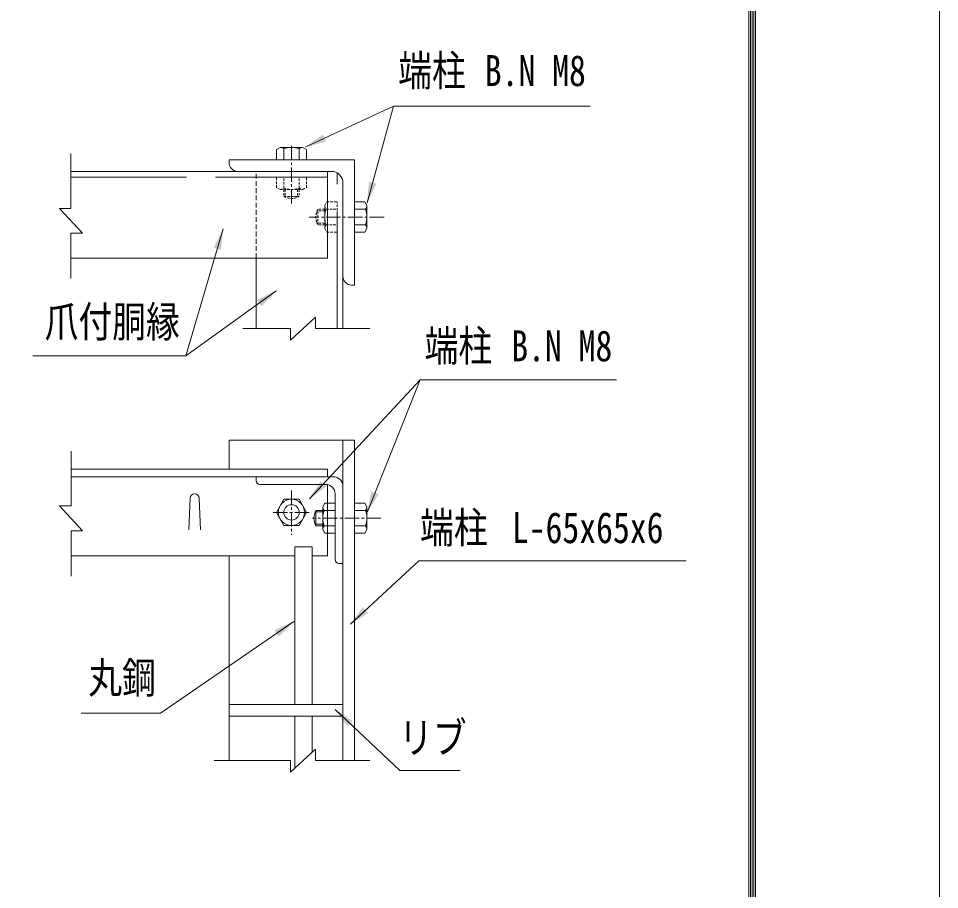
# Model space of a CAD drawing. Units: millimetres, scale not verified. Extents: x -4455 to 4455, y -3150 to 3150.
# Drawn here: x 3022 to 4455, y -1039 to 317 of the extents above; entities that cross this region are included whole.
import ezdxf
from ezdxf.enums import TextEntityAlignment as Align

# ---------------------------------------------------------------- set-up
doc = ezdxf.new("R2010")
doc.units = ezdxf.units.MM
doc.header["$LTSCALE"] = 30
for name, pattern in [('DASHED', [7.5, 6, -1.5]), ('USER2', [1.125, 0.75, -0.125, 0.125, -0.125]), ('USER3', [0.1875, 0.125, -0.0625]), ('USER5', [0.375, 0.25, -0.125])]:
    doc.linetypes.add(name, pattern=pattern)
for name, color, linetype, lineweight in [('0-0_D-STR-TXT', 3, 'Continuous', 13), ('0-1_D-STR2', 2, 'Continuous', 13), ('0-2_D-STR-DIM', 4, 'Continuous', 13), ('0-3_D-BMK', 2, 'USER2', 13), ('0-4_D-STR1', 1, 'Continuous', 18), ('0-5_D-STR3', 3, 'Continuous', 13), ('0-B_7詳細', 3, 'Continuous', 18), ('0-C_5寸法', 3, 'Continuous', 18), ('1-0_D-TTL', 7, 'Continuous', 9)]:
    doc.layers.add(name, color=color, linetype=linetype, lineweight=lineweight)
doc.styles.add('ＭＳ ゴシック', font='')
doc.styles.get('ＭＳ ゴシック').set_extended_font_data('MS Gothic')

msp = doc.modelspace()

# ---------------------------------------------------------------- linework, layer by layer
at = {"layer": '0-0_D-STR-TXT'}
for p, q in [((3282.25, -208.51), (3422.53, -107.43)), ((3646.56, -245.7), (3564.51, -451.34))]:
    msp.add_line(p, q, dxfattribs=at)
for points in [[(3911.21, 180.27), (3605.41, 180.27), (3468.54, 116.9)], [(3044.25, -208.51), (3282.25, -208.51), (3339.98, -10.93)], [(3952.37, -245.7), (3646.56, -245.7), (3474.35, -431.04)], [(4060.61, -527.65), (3644.78, -527.65), (3538.08, -625.88)], [(3708.92, -853.96), (3615, -853.96), (3514.39, -759.02)]]:
    msp.add_lwpolyline(points, dxfattribs=at)
at = {"layer": '0-0_D-STR-TXT', "color": 7, "lineweight": 9}
msp.add_lwpolyline([(3119.36, -764.38), (3242.62, -764.38), (3449.87, -622.05)], dxfattribs=at)
at = {"layer": '0-0_D-STR-TXT'}
for points in [[(3466.45, 115.93), (3495.24, 135.86), (3500.28, 124.99)], [(3340.62, -8.72), (3336.7, -43.52), (3325.2, -40.16)], [(3424.4, -106.09), (3399.91, -131.11), (3392.9, -121.39)], [(3472.78, -432.72), (3491.88, -403.37), (3500.66, -411.53)], [(3563.65, -453.48), (3570.87, -419.22), (3582, -423.66)], [(3536.39, -627.44), (3557.71, -599.66), (3565.83, -608.48)], [(3512.71, -757.44), (3541.92, -776.76), (3533.69, -785.48)]]:
    msp.add_solid(points, dxfattribs=at)
at = {"layer": '0-0_D-STR-TXT', "color": 7}
msp.add_solid([(3451.77, -620.75), (3426.72, -645.22), (3419.94, -635.34)], dxfattribs=at)
at = {"layer": '0-1_D-STR2', "color": 7, "lineweight": 9}
for p, q in [((3451.77, -750.96), (3451.77, -505.54)), ((3451.77, -505.54), (3478.77, -505.54)), ((3478.77, -750.96), (3478.77, -505.54)), ((3451.77, -850.17), (3451.77, -768.96)), ((3478.77, -825.1), (3478.77, -768.96))]:
    msp.add_line(p, q, dxfattribs=at)
at = {"layer": '0-2_D-STR-DIM'}
for p, q in [((3103.29, 21.17), (3103.29, 106.75)), ((3085.29, 21.17), (3121.29, -17.6)), ((3103.29, 21.17), (3085.29, 21.17)), ((3103.29, -17.6), (3103.29, -87.8)), ((3103.29, -17.6), (3121.29, -17.6)), ((3445.13, -184), (3483.9, -148)), ((3483.9, -166), (3483.9, -148)), ((3445.13, -166), (3370.91, -166)), ((3445.13, -166), (3445.13, -184)), ((3483.9, -166), (3568.59, -166)), ((3445.13, -856.33), (3483.9, -820.33)), ((3483.9, -838.33), (3483.9, -820.33)), ((3445.13, -838.33), (3325.91, -838.33)), ((3445.13, -838.33), (3445.13, -856.33)), ((3483.9, -838.33), (3568.59, -838.33))]:
    msp.add_line(p, q, dxfattribs=at)
at = {"layer": '0-3_D-BMK'}
for p, q in [((3446.45, 28.63), (3446.45, 121)), ((3590.46, 7.73), (3474.01, 7.73)), ((3446.45, -417.79), (3446.45, -487.18)), ((3417.89, -451.98), (3475.01, -451.98)), ((3585.55, -460.98), (3479.33, -460.98))]:
    msp.add_line(p, q, dxfattribs=at)
at = {"layer": '0-4_D-STR1'}
for p, q in [((3349.45, 96.73), (3349.45, 92.23)), ((3544.45, 96.73), (3349.45, 96.73)), ((3544.45, -98.27), (3544.45, 96.73)), ((3103.29, 78.73), (3499.45, 78.73)), ((3502.45, 78.73), (3349.45, 78.73)), ((3508.45, 78.73), (3362.95, 78.73)), ((3526.45, 60.73), (3526.45, -84.77)), ((3103.29, -56.27), (3502.45, -56.27)), ((3391.45, -166), (3391.45, -56.27)), ((3526.45, -166), (3526.45, -77.27)), ((3544.45, -98.27), (3539.95, -98.27)), ((3349.45, -339.48), (3544.45, -339.48)), ((3349.45, -384.48), (3349.45, -339.48)), ((3526.45, -838.33), (3526.45, -339.48)), ((3544.45, -838.33), (3544.45, -339.48)), ((3103.45, -384.48), (3499.45, -384.48)), ((3502.45, -384.48), (3394.45, -384.48)), ((3416.95, -384.48), (3417.25, -384.48)), ((3103.45, -396.48), (3499.45, -396.48)), ((3511.45, -396.48), (3391.45, -396.48)), ((3499.45, -408.48), (3397.45, -408.48)), ((3502.45, -519.48), (3502.45, -408.78)), ((3526.45, -531.48), (3526.45, -411.48)), ((3514.45, -525.48), (3514.45, -423.48)), ((3103.45, -519.48), (3451.77, -519.48)), ((3349.45, -838.33), (3349.45, -519.48)), ((3478.77, -519.48), (3502.45, -519.48)), ((3526.45, -531.48), (3520.45, -531.48))]:
    msp.add_line(p, q, dxfattribs=at)
at = {"layer": '0-4_D-STR1', "linetype": 'DASHED'}
for p, q in [((3517.45, -166), (3517.45, 76.32)), ((3103.29, 69.73), (3502.45, 69.73))]:
    msp.add_line(p, q, dxfattribs=at)
at = {"layer": '0-4_D-STR1'}
for centre, radius, start, end in [((3362.95, 92.23), 13.5, 180, 270.00009), ((3508.45, 60.73), 18, 0.00001, 90.00008), ((3539.95, -84.77), 13.5, 180, 270), ((3511.45, -411.48), 15, 0, 90), ((3520.45, -525.48), 6, 180, 270)]:
    msp.add_arc(centre, radius, start, end, dxfattribs=at)
at = {"layer": '0-5_D-STR3'}
for p, q in [((3428.69, 115.93), (3422.93, 112.61)), ((3428.69, 115.93), (3464.21, 115.93)), ((3464.21, 115.93), (3469.97, 112.61)), ((3422.93, 112.61), (3422.93, 96.73)), ((3434.45, 113.87), (3434.45, 96.73)), ((3458.45, 113.87), (3458.45, 96.73)), ((3469.97, 112.61), (3469.97, 96.73)), ((3560.33, 31.25), (3544.45, 31.25)), ((3544.45, -15.79), (3544.45, 31.25)), ((3563.65, 25.49), (3560.33, 31.25)), ((3561.59, 19.73), (3544.45, 19.73)), ((3563.65, -10.03), (3563.65, 25.49)), ((3561.59, -4.27), (3544.45, -4.27)), ((3563.65, -10.03), (3560.33, -15.79)), ((3560.33, -15.79), (3544.45, -15.79)), ((3495.25, -478.74), (3495.25, -443.22)), ((3514.45, -484.5), (3514.45, -437.46)), ((3560.33, -437.46), (3544.45, -437.46)), ((3544.45, -484.5), (3544.45, -437.46)), ((3563.65, -443.22), (3560.33, -437.46)), ((3563.65, -478.74), (3563.65, -443.22)), ((3484.59, -472.98), (3484.59, -448.98)), ((3495.25, -448.98), (3484.59, -448.98)), ((3497.31, -448.98), (3514.45, -448.98)), ((3561.59, -448.98), (3544.45, -448.98)), ((3495.25, -472.98), (3484.59, -472.98)), ((3495.25, -478.74), (3498.58, -484.5)), ((3497.31, -472.98), (3514.45, -472.98)), ((3498.58, -484.5), (3514.45, -484.5)), ((3561.59, -472.98), (3544.45, -472.98)), ((3560.33, -484.5), (3544.45, -484.5)), ((3563.65, -478.74), (3560.33, -484.5)), ((3526.45, -750.96), (3349.45, -750.96)), ((3526.45, -768.96), (3349.45, -768.96))]:
    msp.add_line(p, q, dxfattribs=at)
at = {"layer": '0-5_D-STR3', "color": 1, "linetype": 'USER3'}
for p, q in [((3422.93, 69.73), (3469.97, 69.73)), ((3422.93, 53.86), (3422.93, 69.73)), ((3434.45, 52.59), (3434.45, 69.73)), ((3458.45, 52.59), (3458.45, 69.73)), ((3428.69, 50.53), (3422.93, 53.86)), ((3428.69, 50.53), (3464.21, 50.53)), ((3434.45, 50.53), (3434.45, 39.87)), ((3436.85, 50.53), (3436.85, 38.66)), ((3456.05, 50.53), (3456.05, 38.66)), ((3458.45, 50.53), (3458.45, 39.87)), ((3434.45, 39.87), (3458.45, 39.87)), ((3517.45, -15.79), (3517.45, 31.25)), ((3498.25, 17.33), (3486.38, 17.33)), ((3487.59, -4.27), (3487.59, 19.73)), ((3498.25, 19.73), (3487.59, 19.73)), ((3498.25, -10.03), (3498.25, 25.49)), ((3500.31, 19.73), (3517.45, 19.73)), ((3498.25, -1.87), (3486.38, -1.87)), ((3498.25, -4.27), (3487.59, -4.27)), ((3498.25, -10.03), (3501.58, -15.79)), ((3500.31, -4.27), (3517.45, -4.27)), ((3501.58, -15.79), (3517.45, -15.79))]:
    msp.add_line(p, q, dxfattribs=at)
at = {"layer": '0-5_D-STR3', "color": 1}
for p, q in [((3495.25, -451.38), (3483.38, -451.38)), ((3495.25, -470.58), (3483.38, -470.58))]:
    msp.add_line(p, q, dxfattribs=at)
at = {"layer": '0-5_D-STR3', "color": 1, "linetype": 'USER3'}
for points in [[(3464.21, 50.53), (3469.97, 53.86), (3469.97, 69.73)], [(3498.25, 25.49), (3501.58, 31.25), (3517.45, 31.25)]]:
    msp.add_lwpolyline(points, dxfattribs=at)
at = {"layer": '0-5_D-STR3'}
msp.add_lwpolyline([(3469.97, -451.98), (3458.21, -431.61), (3434.69, -431.61), (3422.93, -451.98), (3434.69, -472.35), (3458.21, -472.35)], close=True, dxfattribs=at)
msp.add_lwpolyline([(3495.25, -443.22), (3498.58, -437.46), (3514.45, -437.46)], dxfattribs=at)
for radius in [20.4, 12]:
    msp.add_circle((3446.45, -451.98), radius, dxfattribs=at)
for centre, radius, start, end in [((3428.69, 106.84), 9.09, 50.6618, 90), ((3446.45, 79.93), 36, 70.52878, 109.47122), ((3464.21, 106.84), 9.09, 90, 129.3382), ((3527.65, 7.73), 36, 340.52878, 19.47122), ((3554.57, 25.49), 9.09, 320.6618, 0), ((3554.57, -10.03), 9.09, 0, 39.3382), ((3504.34, -443.22), 9.09, 180, 219.3382), ((3554.57, -443.22), 9.09, 320.6618, 0), ((3505.38, -460.98), 24, 150, 210), ((3531.25, -460.98), 36, 160.52878, 199.47122), ((3527.65, -460.98), 36, 340.52878, 19.47122), ((3504.34, -478.74), 9.09, 140.6618, 180), ((3554.57, -478.74), 9.09, 0, 39.3382)]:
    msp.add_arc(centre, radius, start, end, dxfattribs=at)
at = {"layer": '0-5_D-STR3', "color": 1, "linetype": 'USER3'}
for centre, radius, start, end in [((3428.69, 59.62), 9.09, 270, 309.3382), ((3446.45, 86.53), 36, 250.52878, 289.47122), ((3464.21, 59.62), 9.09, 230.6618, 270), ((3446.45, 60.66), 24, 240, 300), ((3508.38, 7.73), 24, 150, 210), ((3507.34, 25.49), 9.09, 180, 219.3382), ((3534.25, 7.73), 36, 160.52878, 199.47122), ((3507.34, -10.03), 9.09, 140.6618, 180)]:
    msp.add_arc(centre, radius, start, end, dxfattribs=at)
at = {"layer": '0-B_7詳細', "color": 1, "linetype": 'USER5'}
msp.add_line((3391.45, -56.27), (3391.45, 78.81), dxfattribs=at)
at = {"layer": '0-B_7詳細', "color": 7, "lineweight": 9}
for p, q in [((3502.45, -56.27), (3502.45, 78.73)), ((3502.45, -396.48), (3502.45, -384.48)), ((3391.45, -396.48), (3391.45, -402.48)), ((3286.85, -479.31), (3288.65, -430.11)), ((3304.85, -479.31), (3303.05, -430.11))]:
    msp.add_line(p, q, dxfattribs=at)
at = {"layer": '0-B_7詳細', "color": 4}
for p, q in [((3103.45, -442.04), (3103.45, -356.46)), ((3085.45, -442.04), (3121.45, -480.81)), ((3103.45, -442.04), (3085.45, -442.04)), ((3103.45, -480.81), (3103.45, -551.01)), ((3103.45, -480.81), (3121.45, -480.81))]:
    msp.add_line(p, q, dxfattribs=at)
at = {"layer": '0-B_7詳細', "color": 7, "lineweight": 9}
for centre, radius, start, end in [((3397.45, -402.48), 6, 180, 270), ((3499.45, -423.48), 15, 0, 90), ((3295.85, -430.11), 7.2, 0, 180)]:
    msp.add_arc(centre, radius, start, end, dxfattribs=at)
at = {"layer": '0-C_5寸法'}
msp.add_line((3605.41, 180.27), (3564.26, 29.95), dxfattribs=at)
msp.add_solid([(3563.65, 27.73), (3566.98, 62.59), (3578.54, 59.43)], dxfattribs=at)
at = {"layer": '1-0_D-TTL', "color": 2, "lineweight": 18}
msp.add_lwpolyline([(-4454.85, 3150.21), (4454.85, 3150.21), (4454.85, -3150.21), (-4454.85, -3150.21)], close=True, dxfattribs=at)
at = {"layer": '1-0_D-TTL'}
for points in [[(-4168.47, 2916.87), (4168.47, 2916.87), (4168.47, -2916.87), (-4168.47, -2916.87)], [(-4165.81, 2914.21), (4165.81, 2914.21), (4165.81, -2914.21), (-4165.81, -2914.21)], [(-4163.16, 2911.56), (4163.16, 2911.56), (4163.16, -2911.56), (-4163.16, -2911.56)], [(-4160.51, 2908.91), (4160.51, 2908.91), (4160.51, -2908.91), (-4160.51, -2908.91)], [(-4157.86, 2906.26), (4157.86, 2906.26), (4157.86, -2906.26), (-4157.86, -2906.26)]]:
    msp.add_lwpolyline(points, close=True, dxfattribs=at)

# ---------------------------------------------------------------- texts
at = {"layer": '0-0_D-STR-TXT', "style": 'ＭＳ ゴシック', "width": 0.8}
for s, p in [('端柱', (3612.44, 197.1)), ('B.N M8', (3747.25, 197.1)), ('爪付胴縁', (3062.39, -193.69)), ('端柱', (3653.59, -231.28)), ('B.N M8', (3788.4, -231.28)), ('端柱', (3646.51, -514.25)), ('L-65x65x6', (3789.32, -514.25)), ('丸鋼', (3130.3, -748.02)), ('リブ', (3613.79, -841.14))]:
    msp.add_text(s, height=48.17, dxfattribs=at).set_placement(p, align=Align.BOTTOM_LEFT)

doc.saveas('drawing.dxf')
